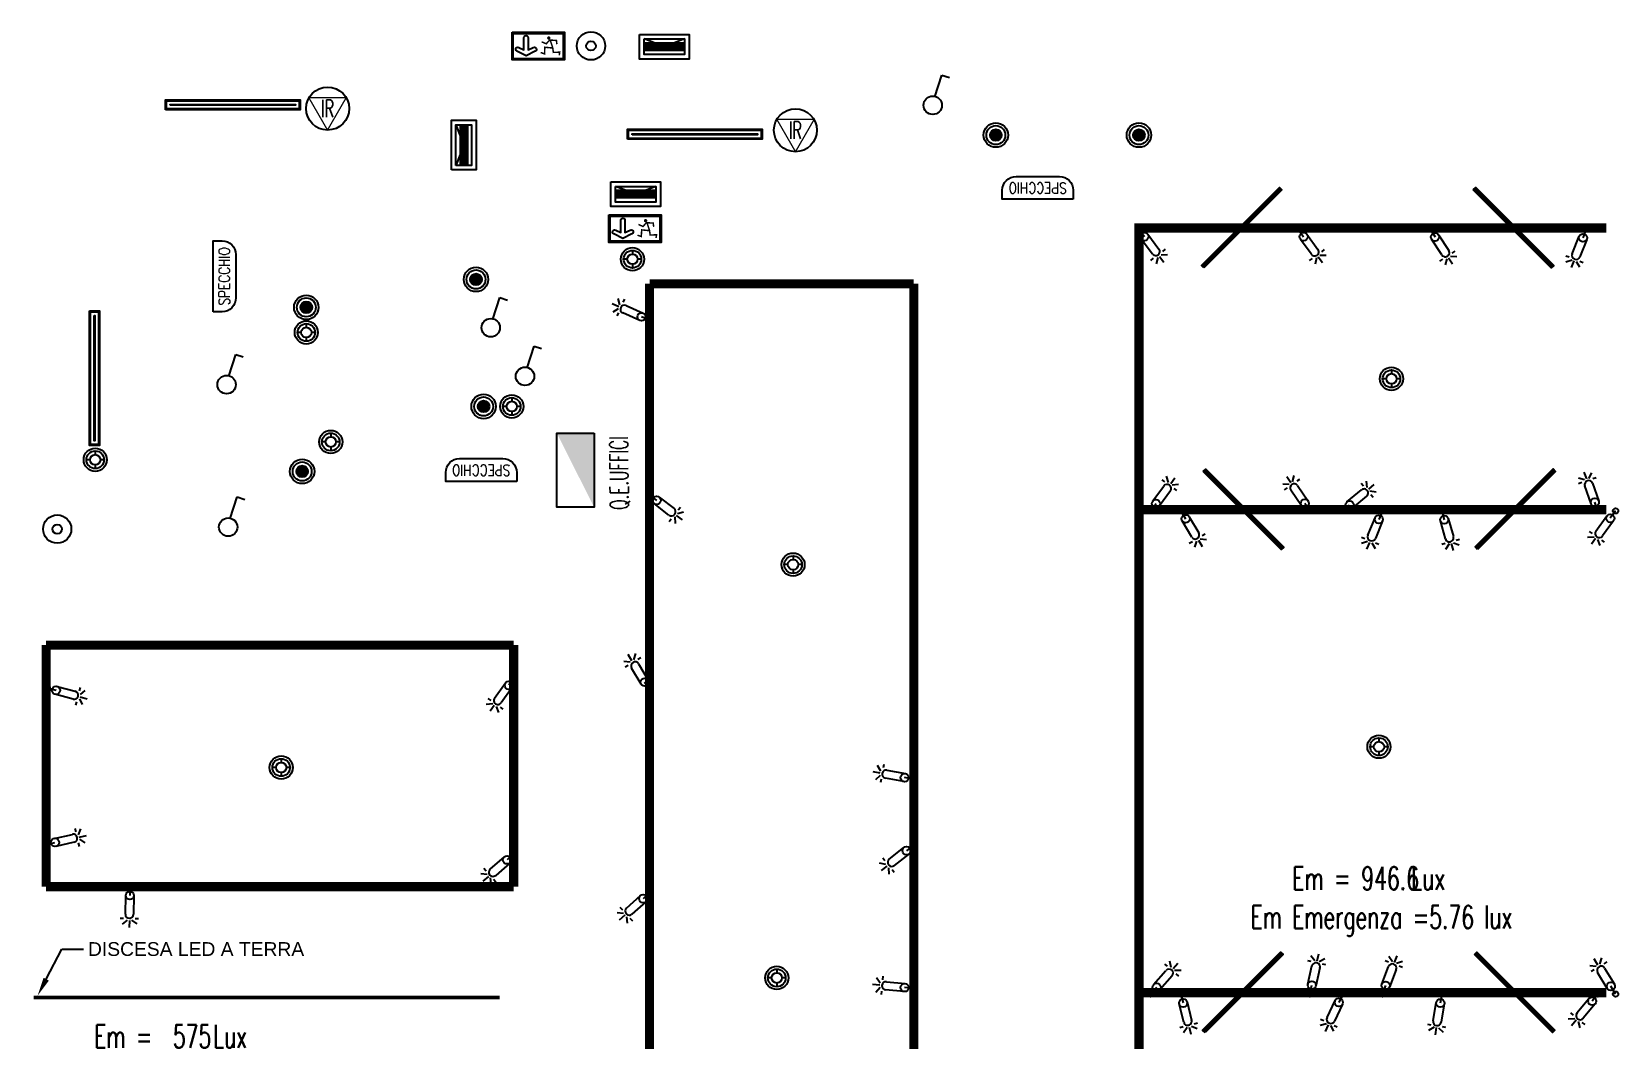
# Model space of a CAD drawing. Header units: millimetres. Extents: x 10518 to 18958, y -3857 to 2113.
# Drawn here: x 13332 to 15058, y -661 to 436 of the extents above; entities that cross this region are included whole.
import ezdxf
from ezdxf import colors
from ezdxf.entities.mleader import LeaderData, LeaderLine
from ezdxf.enums import TextEntityAlignment as Align
from ezdxf.math import Vec2, Vec3

# ---------------------------------------------------------------- set-up
doc = ezdxf.new("R2010")
doc.units = ezdxf.units.MM
for name, pattern in [('35', [1.5, 0.5, -0.25, 0.5, -0.25]), ('CONTINUA', [0]), ('Tratteggio', [0.25, 0.15, -0.1])]:
    doc.linetypes.add(name, pattern=pattern)
for name, color, linetype in [('EM', 4, 'Continuous'), ('LC', 3, 'Continuous'), ('QUADRI', 164, 'Continuous'), ('SCRITTE1', 90, 'Continuous'), ('TESTI', 7, 'Continuous')]:
    doc.layers.add(name, color=color, linetype=linetype)
doc.layers.add('I - Elettrici', color=240, linetype='Continuous', lineweight=15)
doc.styles.add('1', font='SIMPLEX', dxfattribs={"width": 0.65})
doc.styles.add('2', font='SIMPLEX')
doc.styles.add('IMP-15', font='romans.shx', dxfattribs={"width": 0.6, "height": 7.5})
doc.styles.add('leving', font='simplex.shx', dxfattribs={"width": 0.6})
doc.styles.add('ROMANS', font='romans', dxfattribs={"height": 2.5})
doc.styles.get("Standard").update_dxf_attribs({"font": 'arial.ttf'})

# ---------------------------------------------------------------- blocks, each defined once
blk = doc.blocks.new('3143_2_1')
for points in [[(-5.5, 73.2), (5.5, 73.2), (5.5, -73.2), (-5.5, -73.2)], [(-4.5, 72.2), (4.5, 72.2), (4.5, -72.2), (-4.5, -72.2)]]:
    blk.add_lwpolyline(points, close=True)
at = {"color": 2}
blk.add_lwpolyline([(-0.5, 68.2), (0.5, 68.2), (0.5, -68.2), (-0.5, -68.2)], close=True, dxfattribs=at)
blk = doc.blocks.new('5040_2_1')
h = blk.add_hatch(color=2)
h.dxf.hatch_style = 1
h.paths.add_polyline_path([(6.3, 0, 1), (-6.3, 0, 1)])
for radius in [13.3, 10.3]:
    blk.add_circle((0, 0), radius)
at = {"color": 2}
blk.add_circle((0, 0), 6.33, dxfattribs=at)
blk = doc.blocks.new('*U41')
at = {"color": 2, "const_width": 2}
blk.add_lwpolyline([(-59.5, 0), (59.3, 0)], dxfattribs=at)
blk.add_lwpolyline([(60, 1.9), (60, -1.9), (-60, -1.9), (-60, 1.9)], close=True)
blk = doc.blocks.new('5299_2_0')
for p, q in [((-5.6, 0), (-9.6, 0)), ((0, 9.6), (0, 5.6)), ((9.6, 0), (5.6, 0)), ((0, -5.6), (0, -9.6))]:
    blk.add_line(p, q)
for radius in [12.6, 9.58, 5.58]:
    blk.add_circle((0, 0), radius)
blk = doc.blocks.new('emer')
for points in [[(1047.689, 696.966), (1048.115, 696.966), (1048.115, 696.74), (1047.689, 696.74)], [(1047.699, 696.956), (1048.105, 696.956), (1048.105, 696.75), (1047.699, 696.75)]]:
    blk.add_lwpolyline(points, close=True)
for points, const_width in [([(1047.73, 696.811, -1.039456), (1047.744, 696.84), (1047.788, 696.818), (1047.788, 696.921, -1.036495), (1047.818, 696.921), (1047.818, 696.818), (1047.862, 696.84, -1.039456), (1047.876, 696.811), (1047.803, 696.774)], 0.00324), ([(1047.982, 696.921, 1), (1047.994, 696.915, 1)], 0.0138)]:
    blk.add_lwpolyline(points, format="xyb", close=True, dxfattribs=dict(const_width=const_width))
blk.add_lwpolyline([(1047.729, 696.81, -1.037578), (1047.745, 696.842), (1047.786, 696.821), (1047.786, 696.921, -1.034653), (1047.82, 696.921), (1047.82, 696.821), (1047.861, 696.842, -1.037578), (1047.877, 696.81), (1047.803, 696.773)], format="xyb", close=True)
at = {"const_width": 0.0121}
for points in [[(1048.016, 696.837), (1047.956, 696.843), (1047.953, 696.789), (1047.922, 696.8)], [(1047.995, 696.902), (1047.967, 696.871), (1047.93, 696.887)], [(1047.995, 696.902), (1048.05, 696.898), (1048.054, 696.868)], [(1047.999, 696.902), (1048.02, 696.838), (1048.025, 696.801), (1048.077, 696.803), (1048.073, 696.777)]]:
    blk.add_lwpolyline(points, dxfattribs=at)
blk = doc.blocks.new('5457_2_1')
for p, q in [((-8.5, 22), (0, 0)), ((-4, 22), (-4, -22)), ((-2, 22), (-2, -22)), ((0, 0), (0, 22)), ((0, 22), (0, -22)), ((2, 22), (2, -22)), ((4, 22), (4, -22)), ((0, 0), (-8.5, -22))]:
    blk.add_line(p, q)
for points in [[(-13.5, -27), (-13.5, 27), (13.5, 27), (13.5, -27)], [(-8.5, -22), (-8.5, 22), (8.5, 22), (8.5, -22)]]:
    blk.add_lwpolyline(points, close=True)
blk = doc.blocks.new('P')
at = {"transparency": 16777216}
for radius in [9.6, 3.2]:
    blk.add_circle((0, 0), radius, dxfattribs=at)
at = {"layer": 'TESTI', "color": 7, "transparency": 16777216, "style": 'ROMANS'}
blk.add_attdef('P', text='', height=13, dxfattribs=at).set_placement((-10.5, 11.1), align=Align.RIGHT)
blk.add_attdef('P', (10, 11.1), '', height=13, dxfattribs=at)
blk = doc.blocks.new('*U31')
at = {"layer": 'LC'}
for p, q in [((0.3, 0.9), (7.9, 24.4)), ((7.9, 24.4), (16.1, 21.7))]:
    blk.add_line(p, q, dxfattribs=at)
blk.add_circle((-2, -8.4), 10, dxfattribs=at)
blk = doc.blocks.new('WCspecchio')
at = {"layer": 'LC'}
blk.add_lwpolyline([(-25.7, 0), (25.7, 0), (25.7, -6.5, -0.414214), (15.7, -16.5), (-15.7, -16.5, -0.414214), (-25.7, -6.5)], format="xyb", close=True, dxfattribs=at)
at = {"layer": 'TESTI', "linetype": 'CONTINUA', "style": '2', "width": 0.8}
blk.add_text('SPECCHIO', height=8, dxfattribs=at).set_placement((0, -12.1), align=Align.CENTER)
blk = doc.blocks.new('CACC-SBA-01')
at = {"lineweight": 9}
blk.add_lwpolyline([(0, -23.4), (20.3, 11.7), (-20.3, 11.7)], close=True, dxfattribs=at)
blk.add_circle((0, 0), 23.4)
at = {"lineweight": 9, "insert": (0, 0), "char_height": 18.72, "width": 31.639, "attachment_point": 5, "style": 'IMP-15'}
blk.add_mtext('\\pxqc;IR', dxfattribs=at)
blk = doc.blocks.new('*U65')
at = {"color": 2}
for p, q in [((-15.6, -32.7), (-11.8, -33.3)), ((-8.2, -35.9), (-14.3, -39.6)), ((-6, -36.5), (-7.3, -44.2)), ((-3.5, -36.6), (1.4, -41.5)), ((0.4, -35.4), (4.2, -36))]:
    blk.add_line(p, q, dxfattribs=at)
at = {"layer": 'LC'}
for p, q in [((0, 0), (-1.6, -9.8)), ((-9.4, -29.2), (-6, -9.1)), ((2.8, -10.5), (-0.6, -30.7))]:
    blk.add_line(p, q, dxfattribs=at)
for centre, radius in [((0, 0), 2.88), ((-1.6, -9.8), 4.46)]:
    blk.add_circle(centre, radius, dxfattribs=at)
blk.add_arc((-5, -29.9), 4.46, 170.584, 350.584, dxfattribs=at)
blk = doc.blocks.new('*U64')
at = {"color": 2}
for p, q in [((6.8, 34.7), (3.2, 36.1)), ((10.9, 35.1), (7.1, 40.9)), ((13.3, 34.5), (16.2, 41.8)), ((15.3, 33.5), (22, 35.9)), ((21.9, 28.8), (18.4, 30.2))]:
    blk.add_line(p, q, dxfattribs=at)
at = {"layer": 'LC'}
for p, q in [((-0.6, 10.9), (6.8, 29.9)), ((15.1, 26.7), (7.7, 7.6)), ((0, 0), (3.6, 9.3))]:
    blk.add_line(p, q, dxfattribs=at)
for centre, radius in [((0, 0), 2.88), ((3.6, 9.3), 4.46)]:
    blk.add_circle(centre, radius, dxfattribs=at)
blk.add_arc((11, 28.3), 4.46, 338.8453, 158.8453, dxfattribs=at)
blk = doc.blocks.new('*U63')
at = {"color": 2}
for p, q in [((-17.7, -32.3), (-24.5, -34.2)), ((-24, -27.2), (-20.5, -28.8)), ((-15.8, -33.4), (-19.2, -40.6)), ((-13.4, -34.2), (-10, -40.3)), ((-9.2, -34.1), (-5.8, -35.8))]:
    blk.add_line(p, q, dxfattribs=at)
at = {"layer": 'LC'}
for p, q in [((0, 0), (-4.2, -9)), ((-17, -25.5), (-8.3, -7.1)), ((-0.2, -10.9), (-8.9, -29.3))]:
    blk.add_line(p, q, dxfattribs=at)
for centre, radius in [((0, 0), 2.88), ((-4.2, -9), 4.46)]:
    blk.add_circle(centre, radius, dxfattribs=at)
blk.add_arc((-13, -27.4), 4.46, 154.7064, 334.7064, dxfattribs=at)
blk = doc.blocks.new('*U62')
at = {"color": 2}
for p, q in [((1.4, 35.3), (-2.3, 36.2)), ((5.4, 36.3), (0.8, 41.5)), ((7.9, 36.1), (9.6, 43.8)), ((10, 35.4), (16.3, 38.8)), ((17.3, 31.8), (13.6, 32.7))]:
    blk.add_line(p, q, dxfattribs=at)
at = {"layer": 'LC'}
for p, q in [((-2.2, 10.7), (2.2, 30.6)), ((10.9, 28.7), (6.5, 8.7)), ((0, 0), (2.1, 9.7))]:
    blk.add_line(p, q, dxfattribs=at)
for centre, radius in [((0, 0), 2.88), ((2.1, 9.7), 4.46)]:
    blk.add_circle(centre, radius, dxfattribs=at)
blk.add_arc((6.5, 29.6), 4.46, 347.6045, 167.6045, dxfattribs=at)
blk = doc.blocks.new('*U61')
at = {"color": 2}
for p, q in [((14.4, -32.3), (18.1, -31.4)), ((-1.4, -36.2), (2.3, -35.3)), ((6.7, -36.2), (2.6, -42)), ((8.9, -35.9), (10.8, -43.5)), ((11.3, -35), (17.7, -37.6))]:
    blk.add_line(p, q, dxfattribs=at)
at = {"layer": 'LC'}
for p, q in [((0, 0), (2.4, -9.6)), ((3, -30.5), (-1.9, -10.7)), ((6.7, -8.6), (11.6, -28.4))]:
    blk.add_line(p, q, dxfattribs=at)
for centre, radius in [((0, 0), 2.88), ((2.4, -9.6), 4.46)]:
    blk.add_circle(centre, radius, dxfattribs=at)
blk.add_arc((7.3, -29.5), 4.46, 193.9337, 13.9337, dxfattribs=at)
blk = doc.blocks.new('*U60')
at = {"color": 2}
for p, q in [((22.4, 29.1), (20.9, 35.9)), ((18.4, 30.2), (15.5, 32.7)), ((24.5, 27.7), (29.7, 33.6)), ((26, 26.1), (33.1, 26)), ((30.6, 19.4), (27.7, 22))]:
    blk.add_line(p, q, dxfattribs=at)
at = {"layer": 'LC'}
for p, q in [((3.2, 10.4), (16.7, 25.7)), ((23.4, 19.8), (9.9, 4.5)), ((0, 0), (6.6, 7.4))]:
    blk.add_line(p, q, dxfattribs=at)
for centre, radius in [((0, 0), 2.88), ((6.6, 7.4), 4.46)]:
    blk.add_circle(centre, radius, dxfattribs=at)
blk.add_arc((20.1, 22.7), 4.46, 318.5556, 138.5556, dxfattribs=at)
blk = doc.blocks.new('*U66')
at = {"color": 2}
for p, q in [((-25.1, -26.9), (-32.2, -27.1)), ((-29.9, -20.4), (-27, -22.9)), ((-23.6, -28.5), (-28.6, -34.6)), ((-21.4, -29.9), (-19.7, -36.6)), ((-17.4, -30.8), (-14.4, -33.2))]:
    blk.add_line(p, q, dxfattribs=at)
at = {"layer": 'LC'}
for p, q in [((0, 0), (-6.3, -7.7)), ((-22.8, -20.5), (-9.8, -4.8)), ((-2.9, -10.5), (-15.9, -26.2))]:
    blk.add_line(p, q, dxfattribs=at)
for centre, radius in [((0, 0), 2.88), ((-6.3, -7.7), 4.46)]:
    blk.add_circle(centre, radius, dxfattribs=at)
blk.add_arc((-19.3, -23.4), 4.46, 140.425, 320.425, dxfattribs=at)
blk = doc.blocks.new('*U67')
at = {"color": 2}
for p, q in [((-19.2, 31.6), (-23.2, 38.4)), ((-17.1, 32.6), (-15, 39.3)), ((-9.5, 35), (-12.7, 33)), ((-21.2, 30), (-28, 30.6)), ((-23.4, 26.5), (-26.6, 24.6))]:
    blk.add_line(p, q, dxfattribs=at)
at = {"layer": 'LC'}
for p, q in [((-9, 6.2), (-19.5, 23.6)), ((-11.9, 28.3), (-1.3, 10.8)), ((0, 0), (-5.1, 8.5))]:
    blk.add_line(p, q, dxfattribs=at)
for centre, radius in [((-5.1, 8.5), 4.46), ((0, 0), 2.88)]:
    blk.add_circle(centre, radius, dxfattribs=at)
blk.add_arc((-15.7, 26), 4.46, 31.2122, 211.2122, dxfattribs=at)
blk = doc.blocks.new('*U51')
at = {"color": 2}
for p, q in [((15.6, -31.7), (19.3, -30.7)), ((0, -36.2), (3.6, -35.2)), ((8, -35.9), (4.2, -41.9)), ((10.2, -35.5), (12.4, -43.1)), ((12.6, -34.5), (19.1, -36.9))]:
    blk.add_line(p, q, dxfattribs=at)
at = {"layer": 'LC'}
for p, q in [((0, 0), (2.7, -9.5)), ((4.1, -30.4), (-1.5, -10.8)), ((7, -8.3), (12.7, -27.9))]:
    blk.add_line(p, q, dxfattribs=at)
for centre, radius in [((0, 0), 2.88), ((2.7, -9.5), 4.46)]:
    blk.add_circle(centre, radius, dxfattribs=at)
blk.add_arc((8.4, -29.2), 4.46, 196.0545, 16.0545, dxfattribs=at)
blk = doc.blocks.new('*U50')
at = {"color": 2}
for p, q in [((-16, -33.1), (-22.8, -35.4)), ((-22.6, -28.4), (-19, -29.8)), ((-14.1, -34.2), (-17.1, -41.5)), ((-11.6, -34.8), (-8, -40.7)), ((-7.5, -34.6), (-4, -36))]:
    blk.add_line(p, q, dxfattribs=at)
at = {"layer": 'LC'}
for p, q in [((0, 0), (-3.8, -9.2)), ((-15.7, -26.4), (-7.9, -7.5)), ((0.3, -10.9), (-7.4, -29.8))]:
    blk.add_line(p, q, dxfattribs=at)
for centre, radius in [((0, 0), 2.88), ((-3.8, -9.2), 4.46)]:
    blk.add_circle(centre, radius, dxfattribs=at)
blk.add_arc((-11.6, -28.1), 4.46, 157.5852, 337.5852, dxfattribs=at)
blk = doc.blocks.new('*U49')
at = {"color": 2}
for p, q in [((22.7, 27.1), (20.3, 30)), ((26.5, 25.5), (26, 32.4)), ((28.4, 23.7), (34.4, 28.8)), ((29.6, 21.9), (36.6, 20.7)), ((33.1, 14.6), (30.7, 17.6))]:
    blk.add_line(p, q, dxfattribs=at)
at = {"layer": 'LC'}
for p, q in [((4.7, 9.8), (20.4, 22.9)), ((0, 0), (7.6, 6.4)), ((26.1, 16.1), (10.5, 2.9))]:
    blk.add_line(p, q, dxfattribs=at)
for centre, radius in [((0, 0), 2.88), ((7.6, 6.4), 4.46)]:
    blk.add_circle(centre, radius, dxfattribs=at)
blk.add_arc((23.3, 19.5), 4.46, 309.9185, 129.9185, dxfattribs=at)
blk = doc.blocks.new('*U48')
at = {"color": 2}
for p, q in [((-20.8, 30.6), (-25.2, 37.1)), ((-18.8, 31.6), (-17, 38.5)), ((-22.7, 28.9), (-29.6, 29.1)), ((-24.7, 25.3), (-27.9, 23.1)), ((-11.3, 34.4), (-14.4, 32.3))]:
    blk.add_line(p, q, dxfattribs=at)
at = {"layer": 'LC'}
for p, q in [((-9.3, 5.7), (-20.8, 22.6)), ((-13.4, 27.6), (-1.9, 10.7)), ((0, 0), (-5.6, 8.2))]:
    blk.add_line(p, q, dxfattribs=at)
for centre, radius in [((-5.6, 8.2), 4.46), ((0, 0), 2.88)]:
    blk.add_circle(centre, radius, dxfattribs=at)
blk.add_arc((-17.1, 25.1), 4.46, 34.2081, 214.2081, dxfattribs=at)
blk = doc.blocks.new('*U54')
at = {"color": 2}
for p, q in [((9.1, -35.1), (12.4, -33.1)), ((16.9, -32.7), (14.6, -39.5)), ((18.9, -31.8), (22.9, -38.6)), ((20.9, -30.2), (27.8, -30.9)), ((23.1, -26.8), (26.4, -24.8))]:
    blk.add_line(p, q, dxfattribs=at)
at = {"layer": 'LC'}
for p, q in [((0, 0), (5.1, -8.5)), ((11.7, -28.4), (1.2, -10.8)), ((8.9, -6.3), (19.3, -23.8))]:
    blk.add_line(p, q, dxfattribs=at)
for centre, radius in [((0, 0), 2.88), ((5.1, -8.5), 4.46)]:
    blk.add_circle(centre, radius, dxfattribs=at)
blk.add_arc((15.5, -26.1), 4.46, 210.6952, 30.6952, dxfattribs=at)
blk = doc.blocks.new('*U55')
at = {"color": 2}
for p, q in [((19.6, 31.1), (17.4, 37.7)), ((21.8, 29.9), (26.4, 36.2)), ((15.5, 31.8), (12.4, 34)), ((23.4, 28.4), (30.5, 29)), ((28.6, 22.2), (25.5, 24.5))]:
    blk.add_line(p, q, dxfattribs=at)
at = {"layer": 'LC'}
for p, q in [((2.2, 10.7), (14.3, 27.1)), ((21.5, 21.9), (9.5, 5.4)), ((0, 0), (5.9, 8))]:
    blk.add_line(p, q, dxfattribs=at)
for centre, radius in [((0, 0), 2.88), ((5.9, 8), 4.46)]:
    blk.add_circle(centre, radius, dxfattribs=at)
blk.add_arc((17.9, 24.5), 4.46, 323.8844, 143.8844, dxfattribs=at)
blk = doc.blocks.new('*U52')
at = {"color": 2}
for p, q in [((-14.5, 33.8), (-21.1, 35.8)), ((-12.2, 34.9), (-14.8, 42.3)), ((-10, 35.4), (-6.5, 41.6)), ((-2, 36.2), (-5.6, 34.9)), ((-17.4, 30.8), (-21, 29.5))]:
    blk.add_line(p, q, dxfattribs=at)
at = {"layer": 'LC'}
for p, q in [((-7.5, 7.9), (-14.2, 27.2)), ((-5.8, 30.1), (0.9, 10.8)), ((0, 0), (-3.3, 9.4))]:
    blk.add_line(p, q, dxfattribs=at)
for centre, radius in [((-3.3, 9.4), 4.46), ((0, 0), 2.88)]:
    blk.add_circle(centre, radius, dxfattribs=at)
blk.add_arc((-10, 28.6), 4.46, 19.2716, 199.2716, dxfattribs=at)
blk = doc.blocks.new('*U53')
at = {"color": 2}
for p, q in [((-23.4, -28.4), (-30.5, -29)), ((-28.6, -22.3), (-25.5, -24.5)), ((-21.7, -29.9), (-26.3, -36.3)), ((-19.5, -31.1), (-17.3, -37.7)), ((-15.4, -31.8), (-12.3, -34.1))]:
    blk.add_line(p, q, dxfattribs=at)
at = {"layer": 'LC'}
for p, q in [((0, 0), (-5.8, -8)), ((-21.4, -21.9), (-9.4, -5.4)), ((-2.2, -10.7), (-14.2, -27.2))]:
    blk.add_line(p, q, dxfattribs=at)
for centre, radius in [((0, 0), 2.88), ((-5.8, -8), 4.46)]:
    blk.add_circle(centre, radius, dxfattribs=at)
blk.add_arc((-17.8, -24.6), 4.46, 144.0283, 324.0283, dxfattribs=at)
blk = doc.blocks.new('*U58')
at = {"color": 2}
for p, q in [((10.6, -34.6), (13.8, -32.6)), ((18.2, -32), (16.3, -38.8)), ((20.2, -31), (24.5, -37.6)), ((22.1, -29.3), (29, -29.7)), ((24.2, -25.8), (27.4, -23.7))]:
    blk.add_line(p, q, dxfattribs=at)
at = {"layer": 'LC'}
for p, q in [((0, 0), (5.4, -8.3)), ((12.8, -27.9), (1.7, -10.8)), ((9.2, -5.9), (20.3, -23))]:
    blk.add_line(p, q, dxfattribs=at)
for centre, radius in [((0, 0), 2.88), ((5.4, -8.3), 4.46)]:
    blk.add_circle(centre, radius, dxfattribs=at)
blk.add_arc((16.6, -25.4), 4.46, 213.1072, 33.1072, dxfattribs=at)
blk = doc.blocks.new('*U57')
at = {"color": 2}
for p, q in [((12.5, -34), (15.6, -31.8)), ((19.9, -30.9), (18.4, -37.9)), ((21.9, -29.8), (26.5, -36.2)), ((23.7, -28.1), (30.6, -28)), ((25.6, -24.4), (28.7, -22.1))]:
    blk.add_line(p, q, dxfattribs=at)
at = {"layer": 'LC'}
for p, q in [((0, 0), (5.9, -8)), ((14.4, -27.1), (2.3, -10.6)), ((9.5, -5.4), (21.5, -21.8))]:
    blk.add_line(p, q, dxfattribs=at)
for centre, radius in [((0, 0), 2.88), ((5.9, -8), 4.46)]:
    blk.add_circle(centre, radius, dxfattribs=at)
blk.add_arc((17.9, -24.5), 4.46, 216.2601, 36.2601, dxfattribs=at)
blk = doc.blocks.new('*U56')
at = {"color": 2}
for p, q in [((13.1, -33.8), (16.1, -31.5)), ((20.5, -30.6), (19, -37.5)), ((22.4, -29.4), (27.1, -35.7)), ((24.2, -27.7), (31.1, -27.5)), ((26, -24), (29.1, -21.6))]:
    blk.add_line(p, q, dxfattribs=at)
at = {"layer": 'LC'}
for p, q in [((0, 0), (6, -7.9)), ((14.8, -26.9), (2.5, -10.6)), ((9.6, -5.2), (21.9, -21.5))]:
    blk.add_line(p, q, dxfattribs=at)
for centre, radius in [((0, 0), 2.88), ((6, -7.9), 4.46)]:
    blk.add_circle(centre, radius, dxfattribs=at)
blk.add_arc((18.4, -24.2), 4.46, 217.2233, 37.2233, dxfattribs=at)
blk = doc.blocks.new('*U59')
at = {"color": 2}
for p, q in [((-15.5, -33.4), (-22.2, -35.8)), ((-22.1, -28.7), (-18.5, -30.1)), ((-13.5, -34.4), (-16.4, -41.7)), ((-11.1, -35), (-7.3, -40.9)), ((-6.9, -34.7), (-3.4, -36.1))]:
    blk.add_line(p, q, dxfattribs=at)
at = {"layer": 'LC'}
for p, q in [((0, 0), (-3.6, -9.2)), ((-15.3, -26.6), (-7.8, -7.6)), ((0.5, -10.9), (-6.9, -29.9))]:
    blk.add_line(p, q, dxfattribs=at)
for centre, radius in [((0, 0), 2.88), ((-3.6, -9.2), 4.46)]:
    blk.add_circle(centre, radius, dxfattribs=at)
blk.add_arc((-11.1, -28.2), 4.46, 158.539, 338.539, dxfattribs=at)
blk = doc.blocks.new('Quadro di piano')
blk.add_lwpolyline([(-36.2, 0), (44.2, 0), (44.2, -40.5), (-36.2, -40.5)], close=True)
blk.add_solid([(44.2, 0), (-36.2, 0), (-36.2, -40.5)])
at = {"style": 'IMP-15', "width": 0.6}
for tag, p in [('CODICE', (6, -50.5)), ('DENOMINAZIONE', (6, -60.5))]:
    blk.add_attdef(tag, text='', height=7.5, dxfattribs=at).set_placement(p, align=Align.CENTER)
blk = doc.blocks.new('*U100')
at = {"color": 2}
for p, q in [((35.2, -3.1), (36.2, 0.5)), ((30.9, -18.8), (32, -15.2)), ((34.9, -11.8), (37.9, -18.2)), ((35.7, -9.7), (43.3, -11.8)), ((36, -7.2), (41.4, -2.9))]:
    blk.add_line(p, q, dxfattribs=at)
at = {"layer": 'LC'}
for p, q in [((0, 0), (9.6, -2.6)), ((10.8, 1.7), (30.5, -3.7)), ((28.1, -12.3), (8.4, -6.9))]:
    blk.add_line(p, q, dxfattribs=at)
for centre, radius in [((0, 0), 2.88), ((9.6, -2.6), 4.46)]:
    blk.add_circle(centre, radius, dxfattribs=at)
blk.add_arc((29.3, -8), 4.46, 254.7647, 74.7647, dxfattribs=at)
blk = doc.blocks.new('*U101')
at = {"color": 2}
for p, q in [((32.6, 13.7), (31.7, 17.5)), ((35.2, 10.5), (37.9, 16.9)), ((36.2, -2.1), (35.3, 1.6)), ((36.1, 8.1), (43.8, 9.9)), ((36.3, 5.9), (42, 1.7))]:
    blk.add_line(p, q, dxfattribs=at)
at = {"layer": 'LC'}
for p, q in [((0, 0), (9.7, 2.2)), ((8.7, 6.5), (28.6, 11)), ((30.6, 2.3), (10.7, -2.2))]:
    blk.add_line(p, q, dxfattribs=at)
for centre, radius in [((0, 0), 2.88), ((9.7, 2.2), 4.46)]:
    blk.add_circle(centre, radius, dxfattribs=at)
blk.add_arc((29.6, 6.7), 4.46, 282.721, 102.721, dxfattribs=at)
blk = doc.blocks.new('*U102')
at = {"color": 2}
for p, q in [((-10.7, -34.6), (-6.9, -34.7)), ((-2.9, -36.7), (-8.4, -41.2)), ((-0.7, -37), (-0.9, -44.8)), ((1.8, -36.7), (7.3, -40.9)), ((5.6, -34.9), (9.4, -35))]:
    blk.add_line(p, q, dxfattribs=at)
at = {"layer": 'LC'}
for p, q in [((0, 0), (-0.2, -9.9)), ((-5, -30.3), (-4.7, -9.8)), ((4.3, -10), (3.9, -30.4))]:
    blk.add_line(p, q, dxfattribs=at)
for centre, radius in [((0, 0), 2.88), ((-0.2, -9.9), 4.46)]:
    blk.add_circle(centre, radius, dxfattribs=at)
blk.add_arc((-0.6, -30.3), 4.46, 178.9079, 358.9079, dxfattribs=at)
blk = doc.blocks.new('*U103')
at = {"color": 2}
for p, q in [((-23.2, -28.5), (-30.3, -29.2)), ((-28.5, -22.4), (-25.4, -24.6)), ((-21.6, -30), (-26.2, -36.4)), ((-19.4, -31.2), (-17.2, -37.8)), ((-15.3, -31.9), (-12.2, -34.1))]:
    blk.add_line(p, q, dxfattribs=at)
at = {"layer": 'LC'}
for p, q in [((0, 0), (-5.8, -8.1)), ((-21.3, -22), (-9.4, -5.5)), ((-2.2, -10.7), (-14.1, -27.2))]:
    blk.add_line(p, q, dxfattribs=at)
for centre, radius in [((0, 0), 2.88), ((-5.8, -8.1), 4.46)]:
    blk.add_circle(centre, radius, dxfattribs=at)
blk.add_arc((-17.7, -24.6), 4.46, 144.2633, 324.2633, dxfattribs=at)
blk = doc.blocks.new('*U104')
at = {"color": 2}
for p, q in [((-32.8, -15.4), (-30.3, -18.3)), ((-29.1, -22.5), (-36.1, -21.6)), ((-27.8, -24.4), (-33.7, -29.6)), ((-25.9, -26.1), (-25.3, -32.9)), ((-22.1, -27.6), (-19.6, -30.5))]:
    blk.add_line(p, q, dxfattribs=at)
at = {"layer": 'LC'}
for p, q in [((0, 0), (-7.5, -6.5)), ((-25.8, -16.6), (-10.4, -3.2)), ((-4.5, -9.9), (-19.9, -23.4))]:
    blk.add_line(p, q, dxfattribs=at)
for centre, radius in [((0, 0), 2.88), ((-7.5, -6.5), 4.46)]:
    blk.add_circle(centre, radius, dxfattribs=at)
blk.add_arc((-22.8, -20), 4.46, 131.2268, 311.2268, dxfattribs=at)
blk = doc.blocks.new('*U129')
at = {"color": 2}
for p, q in [((-36.8, 3.4), (-44.7, 4.2)), ((-36.7, 0.9), (-41.3, -4.3)), ((-36.4, 5.6), (-40.5, 11.4)), ((-33.7, 13.2), (-34.1, 9.4)), ((-35.2, -3), (-35.6, -6.8))]:
    blk.add_line(p, q, dxfattribs=at)
at = {"layer": 'LC'}
for p, q in [((-29.8, 7.3), (-9.5, 5.4)), ((0, 0), (-9.9, 0.9)), ((-10.3, -3.5), (-30.6, -1.6))]:
    blk.add_line(p, q, dxfattribs=at)
for centre, radius in [((-9.9, 0.9), 4.46), ((0, 0), 2.88)]:
    blk.add_circle(centre, radius, dxfattribs=at)
blk.add_arc((-30.2, 2.8), 4.46, 84.6894, 264.6894, dxfattribs=at)
blk = doc.blocks.new('*U128')
at = {"color": 2}
for p, q in [((-33.6, -13.7), (-31.2, -16.7)), ((-30.2, -21), (-37.2, -19.7)), ((-29, -22.9), (-35.2, -27.8)), ((-27.2, -24.7), (-27, -31.6)), ((-23.5, -26.4), (-21.1, -29.4))]:
    blk.add_line(p, q, dxfattribs=at)
at = {"layer": 'LC'}
for p, q in [((0, 0), (-7.8, -6.1)), ((-26.6, -15.3), (-10.6, -2.6)), ((-5, -9.6), (-21.1, -22.3))]:
    blk.add_line(p, q, dxfattribs=at)
for centre, radius in [((0, 0), 2.88), ((-7.8, -6.1), 4.46)]:
    blk.add_circle(centre, radius, dxfattribs=at)
blk.add_arc((-23.8, -18.8), 4.46, 128.2266, 308.2266, dxfattribs=at)
blk = doc.blocks.new('*U127')
at = {"color": 2}
for p, q in [((-36.4, 6.7), (-44.1, 8.1)), ((-36.5, 4.1), (-41.5, -0.7)), ((-35.7, 8.8), (-39.4, 14.9)), ((-35.4, 0.1), (-36.1, -3.6)), ((-32.4, 16.2), (-33.1, 12.4))]:
    blk.add_line(p, q, dxfattribs=at)
at = {"layer": 'LC'}
for p, q in [((-10.6, -2.6), (-30.7, 1.1)), ((-29, 9.9), (-9, 6.2)), ((0, 0), (-9.8, 1.8))]:
    blk.add_line(p, q, dxfattribs=at)
for centre, radius in [((-9.8, 1.8), 4.46), ((0, 0), 2.88)]:
    blk.add_circle(centre, radius, dxfattribs=at)
blk.add_arc((-29.9, 5.5), 4.46, 79.6196, 259.6196, dxfattribs=at)
blk = doc.blocks.new('*U125')
at = {"color": 2}
for p, q in [((31.4, -16.3), (33.7, -13.3)), ((21.5, -29.2), (23.8, -26.2)), ((27.8, -24.1), (28.2, -31.3)), ((29.3, -22.5), (35.5, -27.4)), ((30.6, -20.3), (37.2, -18.4))]:
    blk.add_line(p, q, dxfattribs=at)
at = {"layer": 'LC'}
for p, q in [((0, 0), (7.9, -6.1)), ((21.3, -22), (5.1, -9.6)), ((10.6, -2.5), (26.8, -15))]:
    blk.add_line(p, q, dxfattribs=at)
for centre, radius in [((0, 0), 2.88), ((7.9, -6.1), 4.46)]:
    blk.add_circle(centre, radius, dxfattribs=at)
blk.add_arc((24.1, -18.5), 4.46, 232.4214, 52.4214, dxfattribs=at)
blk = doc.blocks.new('*U124')
at = {"color": 2}
for p, q in [((-33.8, 15), (-41, 18.2)), ((-32.7, 16.9), (-34.7, 23.8)), ((-27.7, 23.3), (-29.3, 19.8)), ((-34.5, 12.6), (-40.5, 9.1)), ((-34.3, 8.5), (-35.9, 5))]:
    blk.add_line(p, q, dxfattribs=at)
at = {"layer": 'LC'}
for p, q in [((-10.9, 0), (-29.5, 8.3)), ((-25.9, 16.4), (-7.3, 8.1)), ((0, 0), (-9.1, 4))]:
    blk.add_line(p, q, dxfattribs=at)
for centre, radius in [((-9.1, 4), 4.46), ((0, 0), 2.88)]:
    blk.add_circle(centre, radius, dxfattribs=at)
blk.add_arc((-27.7, 12.3), 4.46, 66.0148, 246.0148, dxfattribs=at)
blk = doc.blocks.new('*U126')
at = {"color": 2}
for p, q in [((-18.9, 31.8), (-22.9, 38.5)), ((-16.9, 32.7), (-14.7, 39.5)), ((-9.2, 35.1), (-12.5, 33.1)), ((-20.9, 30.2), (-27.8, 30.8)), ((-23.1, 26.7), (-26.4, 24.8))]:
    blk.add_line(p, q, dxfattribs=at)
at = {"layer": 'LC'}
for p, q in [((-8.9, 6.2), (-19.4, 23.8)), ((-11.7, 28.4), (-1.2, 10.8)), ((0, 0), (-5.1, 8.5))]:
    blk.add_line(p, q, dxfattribs=at)
for centre, radius in [((-5.1, 8.5), 4.46), ((0, 0), 2.88)]:
    blk.add_circle(centre, radius, dxfattribs=at)
blk.add_arc((-15.5, 26.1), 4.46, 30.754, 210.754, dxfattribs=at)
blk = doc.blocks.new('*U123')
at = {"color": 2}
for p, q in [((-32.6, -15.9), (-30, -18.7)), ((-28.7, -23), (-35.8, -22.1)), ((-27.4, -24.8), (-33.3, -30.1)), ((-25.5, -26.4), (-24.8, -33.3)), ((-21.7, -28), (-19.1, -30.8))]:
    blk.add_line(p, q, dxfattribs=at)
at = {"layer": 'LC'}
for p, q in [((0, 0), (-7.4, -6.7)), ((-25.5, -17), (-10.4, -3.3)), ((-4.4, -10), (-19.5, -23.7))]:
    blk.add_line(p, q, dxfattribs=at)
for centre, radius in [((0, 0), 2.88), ((-7.4, -6.7), 4.46)]:
    blk.add_circle(centre, radius, dxfattribs=at)
blk.add_arc((-22.5, -20.3), 4.46, 132.0998, 312.0998, dxfattribs=at)
blk = doc.blocks.new('Lux')
at = {"layer": 'SCRITTE1', "style": '1', "width": 0.65}
blk.add_text('Em =     Lux', height=25, dxfattribs=at).set_placement((0, 0))
blk.add_attdef('200', text='', height=25, dxfattribs=at).set_placement((106.4, 0), align=Align.CENTER)

msp = doc.modelspace()

# ---------------------------------------------------------------- linework, layer by layer
at = {"layer": 'LC', "color": 151, "linetype": 'Tratteggio', "ltscale": 150, "const_width": 10, "elevation": 306.3}
for points in [[(15045.6, 222.5), (14537.1, 222.5), (14537.1, -1637.8), (15045.6, -1637.8)], [(15045.6, -83.9), (14537.1, -83.9)], [(15045.6, -609.5), (14537.1, -609.5)]]:
    msp.add_lwpolyline(points, dxfattribs=at)
at = {"layer": 'LC', "color": 151, "linetype": 'Tratteggio', "ltscale": 100, "const_width": 10}
for points, elevation in [([(14292.1, 161.7), (14004.6, 161.7)], 612.7), ([(14004.6, -904.8), (14004.6, 161.7)], 612.7), ([(14292.1, -1555.6), (14292.1, 161.7)], 612.7), ([(13856.7, -231.4), (13348.2, -231.4)], 306.3), ([(13348.2, -494.1), (13348.2, -231.4)], 306.3), ([(13856.7, -494.1), (13856.7, -231.4)], 612.7), ([(13856.7, -494.1), (13348.2, -494.1)], 612.7)]:
    msp.add_lwpolyline(points, dxfattribs=dict(at, elevation=elevation))
at = {"layer": 'LC', "linetype": '35', "ltscale": 20, "const_width": 4}
msp.add_lwpolyline([(13334.5, -614.8), (13841.5, -614.8)], dxfattribs=at)

# ---------------------------------------------------------------- block references
at = {"layer": 'EM', "xscale": 133.6092619955721, "yscale": 133.6092619955721, "zscale": 133.6092619955721}
for p in [(-126125.9, -92685.6), (-126020.6, -92884.3)]:
    msp.add_blockref('emer', p, dxfattribs=at)
at = {"layer": 'EM'}
for p, rotation in [((14020.7, 419.6, 398.3), 270.0000001881664), ((13802.5, 312.6, 398.3), 1.881663845e-07), ((13989.5, 259.2, 398.3), 270.0000001881664)]:
    msp.add_blockref('5457_2_1', p, dxfattribs=dict(at, rotation=rotation))
for p in [(13986, 188.5, 311.5), (13631.2, 108.8, 428.9), (14811.7, 58.4, 398.3), (13854.7, 28.3, 311.5), (13657.8, -10.3), (13401.6, -29.7, 428.9), (14160.7, -143.8, 311.5), (14798.1, -341.9, 398.3), (13603.9, -364.5, 428.9), (14143, -593.4, 311.5)]:
    msp.add_blockref('5299_2_0', p, dxfattribs=at)
at = {"layer": 'LC', "xscale": 1.6, "yscale": 1.6, "zscale": 1.6}
for p in [(13940.9, 420.6), (13360.2, -105.1)]:
    msp.add_blockref('P', p, dxfattribs=at)
at = {"layer": 'LC'}
for name, p in [('*U31', (14314.7, 364.4)), ('CACC-SBA-01', (13654.4, 352.4)), ('CACC-SBA-01', (14163.3, 328.8)), ('*U56', (14536.9, 221, 306.3)), ('*U57', (14710.2, 221, 306.3)), ('*U58', (14853.7, 221, 306.3)), ('*U59', (15023.6, 221, 306.3)), ('5040_2_1', (13815.8, 166.5, 311.5)), ('*U41', (14164.2, 161.9, 306.3)), ('5040_2_1', (13631.2, 136.1, 428.9)), ('*U31', (13833.9, 122.4)), ('*U124', (14005, 121.8, 306.3)), ('3143_2_1', (13400.8, 59, 377.8)), ('*U31', (13871.1, 69.5, 311.5)), ('*U31', (13546.5, 60.5)), ('5040_2_1', (13824.1, 28.3, 311.5)), ('5040_2_1', (13626.7, -42.4, 428.9)), ('*U55', (14549.7, -85.4, 306.3)), ('*U48', (14723, -85.4, 306.3)), ('*U52', (15036.3, -85.4, 306.3)), ('*U125', (14004.4, -67.8, 306.3)), ('*U49', (14758.6, -85.4, 306.3)), ('*U31', (13548.2, -94.6)), ('*U54', (14582.7, -85.4, 306.3)), ('*U50', (14801.8, -85.4, 306.3)), ('*U51', (14866.4, -85.4, 306.3)), ('*U53', (15055.5, -85.4, 306.3)), ('*U126', (14004.4, -280.1, 306.3)), ('*U100', (13349.4, -277.9, 306.3)), ('*U103', (13857.3, -266.9, 306.3)), ('*U127', (14291.9, -377.3, 306.3)), ('*U101', (13348.1, -448.2, 306.3)), ('*U128', (14291.9, -448.9, 306.3)), ('*U104', (13857.1, -458.5, 306.3)), ('*U102', (13439.4, -493.8, 306.3)), ('*U41', (13523.8, -493.8, 306.3)), ('*U41', (13735.2, -494.2, 306.3)), ('*U123', (14005, -500.5, 306.3)), ('*U62', (14723, -611, 306.3)), ('*U64', (14801.8, -611, 306.3)), ('*U60', (14549.7, -611, 306.3)), ('*U67', (15055.5, -611, 306.3)), ('*U129', (14292, -604.8, 306.3)), ('*U61', (14582.7, -611, 306.3)), ('*U63', (14758.6, -611, 306.3)), ('*U65', (14866.4, -611, 306.3)), ('*U66', (15036.3, -611, 306.3))]:
    msp.add_blockref(name, p, dxfattribs=at)
for name, p, rotation in [('3143_2_1', (13551.2, 356.4, 275.7), 89.99999999999999), ('3143_2_1', (14053.9, 324.4, 275.7), 89.99999999999999), ('5040_2_1', (14381.3, 323.5, 311.5), 270.0000000000043), ('5040_2_1', (14537, 323.5, 311.5), 270.0000000000043), ('*U41', (14648.8, 222.8, 306.3), 225.0000192859051), ('*U41', (14944.4, 222.8, 306.3), 134.9999807140922), ('*U41', (14292, 70.7, 306.3), 90.00000000000006), ('*U41', (14536.5, 53.2, 306.3), 270.0000000000001), ('*U41', (14004.6, 19.8, 306.3), 270.0000000000001), ('*U41', (14292, -23.2, 306.3), 90.00000000000006), ('*U41', (14650.8, -83.6, 306.3), 134.9999807140945), ('*U41', (14946.4, -83.5, 306.3), 225.0000192859044), ('*U41', (14004.9, -186.1, 306.3), 270.0000000000001), ('*U41', (14536.6, -188, 306.3), 270.0000000000001), ('*U41', (14292.6, -199.2, 306.3), 90.00000000000006), ('*U41', (13438.5, -231.2, 306.3), 180), ('*U41', (13532.4, -231.2, 306.3), 180), ('*U41', (13677.5, -231.3, 306.3), 180), ('*U41', (13771.4, -231.3, 306.3), 180), ('*U41', (14292.6, -293.1, 306.3), 90.00000000000006), ('*U41', (13347.7, -364.6, 306.3), 270.0000000000001), ('*U41', (13856.7, -364.6, 306.3), 270.0000000000001), ('*U41', (14004.2, -392.7, 306.3), 270.0000000000001), ('*U41', (14536.6, -390.3, 306.3), 270.0000000000001), ('*U41', (14291.8, -524.8, 306.3), 270.0000000000001), ('*U41', (14536.6, -510.4, 306.3), 270.0000000000001), ('*U41', (14004.2, -597.3, 306.3), 270.0000000000001), ('*U41', (14650, -609, 306.3), 224.9999807140947), ('*U41', (14945.7, -609, 306.3), 134.9999807140942)]:
    msp.add_blockref(name, p, dxfattribs=dict(at, rotation=rotation))
at = {"layer": 'LC', "xscale": 1.5, "yscale": 1.5}
for p, rotation in [((14426.9, 253.8), 180), ((13529.8, 169.9), 89.99999999999999), ((13821.5, -53.2), 180)]:
    msp.add_blockref('WCspecchio', p, dxfattribs=dict(at, rotation=rotation))
at = {"layer": 'LC'}
for p, values in [((14703.9, -497.5), {'200': '946.6'}), ((13400.5, -669.6), {'200': '575'})]:
    msp.add_blockref('Lux', p, dxfattribs=at).add_auto_attribs(values)
at = {"layer": 'QUADRI', "lineweight": 0}
ref = msp.add_blockref('Quadro di piano', (13944.2, -36.9), dxfattribs=dict(at, rotation=270))
ref.add_attrib('CODICE', 'Q.E.UFFICI', dxfattribs={"layer": 'I - Elettrici', "color": 154, "height": 20, "rotation": 90.5118, "style": 'leving', "width": 0.6}).set_placement((13981.4, -44), align=Align.CENTER)

# ---------------------------------------------------------------- texts
at = {"layer": 'EM', "style": '1', "width": 0.65}
msp.add_text('Em Emergenza =5.76 lux', height=25, dxfattribs=at).set_placement((14800.9, -539.8), align=Align.CENTER)

# ---------------------------------------------------------------- next in the draw order: leaders
ml = msp.add_multileader_mtext('Standard')
ml.set_content('DISCESA LED A TERRA', color=256)
ml.set_leader_properties()
ml.build(insert=Vec2(0, 0))
ml.multileader.update_dxf_attribs({"has_text_frame": 1, "dogleg_length": 10, "arrow_head_size": 20})
ctx = ml.context
ctx.base_point, ctx.char_height, ctx.arrow_head_size, ctx.landing_gap_size, ctx.plane_origin = Vec3(13388.7, -562.1), 15, 20, 5, Vec3(13561.3, -520.6)
notes = []
notes.append((ctx, [(0, (1, 1, 0), (13365.3, -562.1), (1, 0), 23.4, [(0, [(13339, -612.5)], 0, [])])]))
ctx.mtext.insert, ctx.mtext.flow_direction = Vec3(13393.7, -554.5), 5
ctx.mtext.has_bg_fill, ctx.mtext.bg_color, ctx.mtext.bg_scale_factor, ctx.mtext.bg_transparency, ctx.mtext.use_window_bg_color = 1, -1027028792, 1.5, 0, 1
for ctx, leaders in notes:
    for number, flags, end, landing, length, lines in leaders:
        leader = LeaderData()
        leader.index, (leader.has_last_leader_line, leader.has_dogleg_vector, leader.attachment_direction) = number, flags
        leader.last_leader_point, leader.dogleg_vector, leader.dogleg_length = Vec3(end), Vec3(landing), length
        for number, points, colour, breaks in lines:
            line = LeaderLine()
            line.index, line.vertices, line.color, line.breaks = number, Vec3.list(points), colors.encode_raw_color(colour), breaks
            leader.lines.append(line)
        ctx.leaders.append(leader)

doc.saveas('drawing.dxf')
